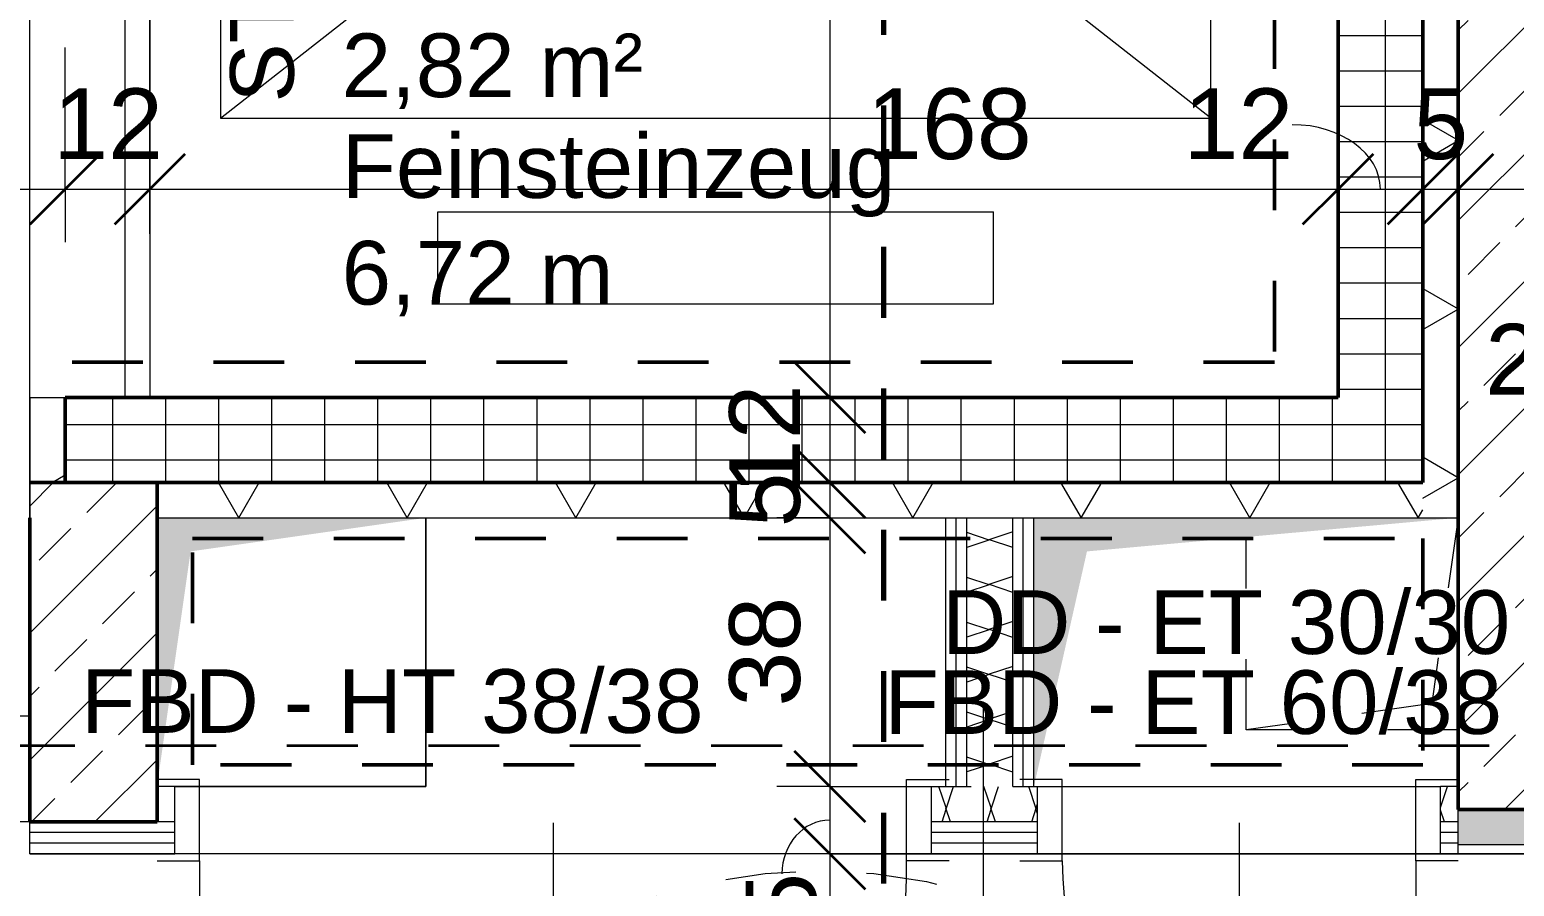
# Model space of a CAD drawing. Header units: metres. Extents: x 3.3 to 48.5, y 58.8 to 100.4.
# Drawn here: x 20.058 to 22.157, y 80.047 to 81.258 of the extents above; entities that cross this region are included whole.
import ezdxf

# ---------------------------------------------------------------- set-up
doc = ezdxf.new("R2010")
doc.units = ezdxf.units.M
for name, pattern in [('Achse', [0.009, 0.005, -0.002, 0, -0.002]), ('Strich Punkt Mittel', [0.015875, 0.00635, -0.004763, 0, -0.004763]), ('Verdeckt', [0.003, 0.002, -0.001])]:
    doc.linetypes.add(name, pattern=pattern)
for name, color, linetype, lineweight in [('A-DETL-GENF_', 92, 'Continuous', 13), ('A_2D', 7, 'Continuous', 13), ('A_Bemassung-50_', 4, 'Continuous', 9), ('A_Bemassung_', 4, 'Continuous', 9), ('A_Beschriftung_', 7, 'Continuous', 9), ('A_Brandabschnitte', 30, 'Verdeckt', 50), ('A_Decken', 8, 'Continuous', 13), ('A_Durchbruch_', 7, 'Continuous', 5), ('A_Durchbruch_Projektion', 8, 'Verdeckt', 5), ('A_Raeume_', 7, 'Continuous', 5), ('A_Raeume_Beschriftung_', 7, 'Continuous', 9), ('A_Raster_', 1, 'Continuous', 9), ('A_Tueren', 31, 'Continuous', 13), ('A_Waende', 7, 'Continuous', 13), ('G-ANNO-SYMB_', 111, 'Continuous', 9), ('Q-SPCQ', 91, 'Continuous', 13)]:
    doc.layers.add(name, color=color, linetype=linetype, lineweight=lineweight)
doc.styles.add('Arial_2', font='arial.ttf', dxfattribs={"height": 0.09})
doc.styles.add('Arial_5', font='arial.ttf', dxfattribs={"height": 0.1})
doc.dimstyles.new('WGA-Bemaßung', dxfattribs={"dimscale": 0.3048, "dimtxt": 0.102026, "dimasz": 0.328084, "dimexe": 0.246063, "dimexo": 0.0625, "dimgap": 0.04101, "dimtad": 1, "dimdec": 1, "dimlfac": 100, "dimrnd": 0.5, "dimdsep": 46, "dimtxsty": 'Arial_5', "dimblk1": 'OBLIQUE', "dimblk2": 'OBLIQUE', "dimsah": 1, "dimcen": 0.09, "dimdle": 0.246063, "dimazin": 2, "dimtfac": 1, "dimtdec": 4, "dimtix": 1, "dimtmove": 0, "dimatfit": 3, "dimfxl": 0.656168, "dimfxlon": 1, "dimtvp": 1, "dimtolj": 1, "dimtzin": 0, "dimarcsym": 2})
doc.dimstyles.new('WGA-Bemaßung_1', dxfattribs={"dimscale": 0.3048, "dimtxt": 0.102026, "dimasz": 0.328084, "dimexe": 0.246063, "dimexo": 0.0625, "dimgap": 0.04101, "dimtad": 1, "dimdec": 1, "dimlfac": 100, "dimrnd": 0.5, "dimdsep": 46, "dimtxsty": 'Arial_5', "dimblk1": 'OBLIQUE', "dimblk2": 'OBLIQUE', "dimsah": 1, "dimcen": 0.09, "dimdle": 0.246063, "dimazin": 2, "dimtfac": 1, "dimtdec": 4, "dimtix": 1, "dimtmove": 1, "dimatfit": 3, "dimfxl": 0.656168, "dimfxlon": 1, "dimtvp": 1, "dimtolj": 1, "dimtzin": 0, "dimarcsym": 2})
doc.dimstyles.new('WGA-Bemaßung_2', dxfattribs={"dimscale": 0.3048, "dimtxt": 0.102026, "dimasz": 0.328084, "dimexe": 0.246063, "dimexo": 0.0625, "dimgap": 0.04101, "dimtad": 1, "dimdec": 1, "dimlfac": 100, "dimrnd": 0.5, "dimdsep": 46, "dimtxsty": 'Arial_5', "dimblk1": 'OBLIQUE', "dimblk2": 'OBLIQUE', "dimsah": 1, "dimcen": 0.09, "dimdle": 0.246063, "dimazin": 2, "dimtfac": 1, "dimtdec": 4, "dimtix": 1, "dimtmove": 2, "dimatfit": 3, "dimfxl": 0.656168, "dimfxlon": 1, "dimtvp": 1, "dimtolj": 1, "dimtzin": 0, "dimarcsym": 2})
pattern_1 = [(45, (0, 0), (-0.08980256, 0.08980256), []), (45, (0.0898, 0), (-0.08980256, 0.08980256), [0.0635, -0.03175])]
pattern_2 = [(0, (0, 0), (0, 0.05), []), (90, (0, 0), (-0.075, 0), [])]

# ---------------------------------------------------------------- blocks, each defined once
blk = doc.blocks.new('Tuer_S1_Aufzug_Teleskop1 - RB_1680x2220-11029025-263_PP_03DG_BT1')
at = {"layer": 'A_Tueren', "lineweight": 5}
for p, q in [((-0.84, -0.06), (-0.84, -0.025)), ((-0.84, -0.025), (-0.28, -0.025)), ((-0.28, -0.025), (-0.28, -0.06)), ((0.62, -0.06), (0.62, -0.025)), ((0.62, -0.025), (0.84, -0.025)), ((0.84, -0.025), (0.84, -0.06)), ((-0.28, -0.06), (-0.84, -0.06)), ((0.84, -0.06), (0.62, -0.06)), ((0.17, -0.08), (-0.28, -0.08)), ((-0.28, -0.08), (-0.28, -0.13)), ((-0.28, -0.13), (-0.28, -0.08)), ((-0.28, -0.08), (0.17, -0.08)), ((0.17, -0.13), (0.17, -0.08)), ((0.17, -0.08), (0.17, -0.13)), ((-0.28, -0.13), (0.17, -0.13)), ((0.17, -0.13), (-0.28, -0.13)), ((0.62, -0.15), (0.17, -0.15)), ((0.17, -0.15), (0.17, -0.2)), ((0.17, -0.2), (0.17, -0.15)), ((0.17, -0.15), (0.62, -0.15)), ((0.62, -0.2), (0.62, -0.15)), ((0.62, -0.15), (0.62, -0.2)), ((0.17, -0.2), (0.62, -0.2)), ((0.62, -0.2), (0.17, -0.2))]:
    blk.add_line(p, q, dxfattribs=at)
at = {"layer": 'A_Tueren'}
blk.add_line((-0.6083, -0.06), (0.6083, -0.06), dxfattribs=at)
blk = doc.blocks.new('Symbol_Schatten - Bodendurchbruch_Schatten-10822683-263_PP_03DG_BT1')
at = {"layer": 'A-DETL-GENF_'}
blk.add_hatch(color=256, dxfattribs=at).paths.add_polyline_path([(-0.3, -0.19), (-0.225, 0.1425), (0.3, 0.19), (-0.3, 0.19), (-0.3, 0.1425)])
blk = doc.blocks.new('Sonder_Aufzug - Schacht_1920x1920_Kabine_1680x1680-11020161-263_PP_03DG_BT1')
at = {"layer": 'Q-SPCQ'}
for p, q in [((0.605, 1.25), (-0.01, 1.25)), ((-0.01, 1.25), (-0.01, -0.15)), ((-0.01, -0.15), (1.09, 1.25)), ((-0.01, 1.25), (1.09, -0.15)), ((1.055, 1.25), (0.605, 1.25)), ((1.09, 1.25), (1.055, 1.25)), ((1.09, -0.15), (1.09, 1.25)), ((-0.2725, 0.943), (-0.1425, 0.943)), ((-0.2725, 0.943), (-0.2725, 0.157)), ((-0.1425, 0.943), (-0.1425, 0.157)), ((0.6772, 0.6863), (0.6218, 0.55)), ((0.7564, 0.6546), (0.6772, 0.6863)), ((0.6236, 0.6058), (0.645, 0.6586)), ((0.7446, 0.6203), (0.7564, 0.6546)), ((0.6462, 0.5138), (0.6972, 0.6393)), ((0.6972, 0.6393), (0.7446, 0.6203)), ((0.4846, 0.55), (0.4706, 0.3654)), ((0.6218, 0.55), (0.4846, 0.55)), ((0.5162, 0.4876), (0.5182, 0.5138)), ((0.5182, 0.5138), (0.6462, 0.5138)), ((0.4571, 0.4609), (0.4603, 0.5031)), ((0.6298, 0.4876), (0.5162, 0.4876)), ((0.6298, 0.4533), (0.6298, 0.4876)), ((0.5082, 0.3829), (0.5136, 0.4533)), ((0.5136, 0.4533), (0.6298, 0.4533)), ((-0.2725, 0.157), (-0.1425, 0.157)), ((-0.01, -0.15), (1.09, -0.15))]:
    blk.add_line(p, q, dxfattribs=at)
for centre, radius, start, end in [((0.52, 0.5893), 0.143, 28.9919, 243.906), ((0.52, 0.5893), 0.1049, 9.0206, 235.3158), ((0.5021, 0.3467), 0.0367, 149.3223, 80.4704)]:
    blk.add_arc(centre, radius, start, end, dxfattribs=at)
blk = doc.blocks.new('Symbol_Schatten_Verdeckt_unten - Bodendurchbruch_Schatten_Verdeckt_unten-10838639-263_PP_03DG_BT1')
at = {"layer": 'A_Durchbruch_Projektion'}
for p, q in [((-0.15, 0.15), (0.15, 0.15)), ((-0.1125, 0.1125), (0.15, 0.15)), ((0.15, 0.15), (0.15, -0.1229)), ((-0.15, -0.15), (-0.1125, 0.1125))]:
    blk.add_line(p, q, dxfattribs=at)
blk = doc.blocks.new('Symbol_Schatten - Bodendurchbruch_Schatten-8453752-263_PP_03DG_BT1')
at = {"layer": 'A-DETL-GENF_'}
blk.add_hatch(color=256, dxfattribs=at).paths.add_polyline_path([(-0.19, -0.19), (-0.1425, 0.1425), (0.19, 0.19), (-0.19, 0.19), (-0.19, 0.1425)])
at = {"layer": 'A_2D'}
for p, q in [((0.19, 0.19), (0.19, -0.19)), ((0.19, -0.19), (-0.165, -0.19))]:
    blk.add_line(p, q, dxfattribs=at)
at = {"layer": 'A_Durchbruch_'}
for p, q in [((0.19, -0.19), (0.19, 0.19)), ((-0.165, -0.19), (0.19, -0.19))]:
    blk.add_line(p, q, dxfattribs=at)
blk = doc.blocks.new('UZ_D1 - SL_1000x2000_Schachttür-8451892-263_PP_03DG_BT1')
at = {"layer": 'A_Tueren', "lineweight": 5}
for p, q in [((0.5, 0.0575), (0.5, 1.0575)), ((-0.56, 0.0575), (-0.5, 0.0575)), ((-0.5, 0.0575), (-0.5, -0.0575)), ((0.5, 0.0575), (0.5, -0.0575)), ((0.56, 0.0575), (0.5, 0.0575)), ((-0.5, -0.0575), (-0.56, -0.0575)), ((0.5, -0.0575), (0.56, -0.0575))]:
    blk.add_line(p, q, dxfattribs=at)
blk.add_arc((0.5, 0.0575), 1, 90, 180, dxfattribs=at)
blk = doc.blocks.new('UZ_D1 - SL_0500x1000_Schachttür-11169732-263_PP_03DG_BT1')
at = {"layer": 'A_Tueren', "lineweight": 5}
for p, q in [((-0.25, 0.0575), (-0.31, 0.0575)), ((-0.25, -0.0575), (-0.25, 0.0575)), ((0.25, 0.0575), (0.31, 0.0575)), ((0.25, -0.0575), (0.25, 0.0575)), ((-0.31, -0.0575), (-0.25, -0.0575)), ((0.31, -0.0575), (0.25, -0.0575)), ((0.25, -0.0575), (0.25, -0.5575))]:
    blk.add_line(p, q, dxfattribs=at)
blk.add_arc((0.25, -0.0575), 0.5, 180, 270, dxfattribs=at)
blk = doc.blocks.new('DIMBLOCK145-263_PP_03DG_BT1')
at = {"layer": 'A_Bemassung-50_', "transparency": 16777216}
for p, q in [((18.2652, 81.0329), (18.2652, 81.2329)), ((20.1077, 81.0329), (20.1077, 81.2329)), ((18.2652, 81.0329), (20.1077, 81.0329)), ((18.2652, 81.0329), (18.2652, 80.9579)), ((20.1077, 81.0329), (20.1077, 80.9579))]:
    blk.add_line(p, q, dxfattribs=at)
at = {"layer": 'A_Bemassung-50_', "lineweight": 35, "transparency": 16777216}
for p, q in [((18.2652, 81.0329), (18.3152, 81.0829)), ((20.1077, 81.0329), (20.1577, 81.0829)), ((18.2652, 81.0329), (18.2152, 80.9829)), ((20.1077, 81.0329), (20.0577, 80.9829))]:
    blk.add_line(p, q, dxfattribs=at)
at = {"layer": 'A_Bemassung-50_', "color": 0, "transparency": 16777216, "insert": (19.013, 81.1752), "char_height": 0.1, "width": 0.416266, "attachment_point": 1, "line_spacing_factor": 0.941778, "style": 'Arial_5'}
blk.add_mtext('184,5', dxfattribs=at)
blk = doc.blocks.new('_Oblique')
at = {"color": 0, "linetype": 'ByBlock', "lineweight": -2}
blk.add_line((-0.5, -0.5), (0.5, 0.5), dxfattribs=at)
blk = doc.blocks.new('DIMBLOCK146-263_PP_03DG_BT1')
at = {"layer": 'A_Bemassung-50_', "transparency": 16777216}
for p, q in [((20.1077, 81.0329), (20.1077, 81.2329)), ((20.2277, 81.0329), (20.2277, 81.2329)), ((20.1077, 81.0329), (20.2277, 81.0329)), ((20.1077, 81.0329), (20.1077, 80.9579)), ((20.2277, 81.0329), (20.2277, 80.9579))]:
    blk.add_line(p, q, dxfattribs=at)
at = {"layer": 'A_Bemassung-50_', "lineweight": 35, "transparency": 16777216}
for p, q in [((20.1077, 81.0329), (20.1577, 81.0829)), ((20.2277, 81.0329), (20.2777, 81.0829)), ((20.1077, 81.0329), (20.0577, 80.9829)), ((20.2277, 81.0329), (20.1777, 80.9829))]:
    blk.add_line(p, q, dxfattribs=at)
at = {"layer": 'A_Bemassung-50_', "color": 0, "transparency": 16777216, "insert": (20.0908, 81.1752), "char_height": 0.1, "width": 0.184588, "attachment_point": 1, "line_spacing_factor": 0.941778, "style": 'Arial_5'}
blk.add_mtext('12', dxfattribs=at)
blk = doc.blocks.new('DIMBLOCK147-263_PP_03DG_BT1')
at = {"layer": 'A_Bemassung-50_', "transparency": 16777216}
for p, q in [((20.2277, 81.0329), (20.2277, 81.2329)), ((21.9077, 81.0329), (21.9077, 81.2329)), ((20.2277, 81.0329), (21.9077, 81.0329)), ((20.2277, 81.0329), (20.2277, 80.9579)), ((21.9077, 81.0329), (21.9077, 80.9579))]:
    blk.add_line(p, q, dxfattribs=at)
at = {"layer": 'A_Bemassung-50_', "lineweight": 35, "transparency": 16777216}
for p, q in [((20.2277, 81.0329), (20.2777, 81.0829)), ((21.9077, 81.0329), (21.9577, 81.0829)), ((20.2277, 81.0329), (20.1777, 80.9829)), ((21.9077, 81.0329), (21.8577, 80.9829))]:
    blk.add_line(p, q, dxfattribs=at)
at = {"layer": 'A_Bemassung-50_', "color": 0, "transparency": 16777216, "insert": (21.2416, 81.1752), "char_height": 0.1, "width": 0.276883, "attachment_point": 1, "line_spacing_factor": 0.941778, "style": 'Arial_5'}
blk.add_mtext('168', dxfattribs=at)
blk = doc.blocks.new('DIMBLOCK148-263_PP_03DG_BT1')
at = {"layer": 'A_Bemassung-50_', "transparency": 16777216}
for p, q in [((21.9077, 81.0329), (21.9077, 81.2329)), ((22.0277, 81.0329), (22.0277, 81.2329)), ((21.9077, 81.0329), (22.0277, 81.0329)), ((21.9077, 81.0329), (21.9077, 80.9579)), ((22.0277, 81.0329), (22.0277, 80.9579))]:
    blk.add_line(p, q, dxfattribs=at)
at = {"layer": 'A_Bemassung-50_', "lineweight": 35, "transparency": 16777216}
for p, q in [((21.9077, 81.0329), (21.9577, 81.0829)), ((22.0277, 81.0329), (22.0777, 81.0829)), ((21.9077, 81.0329), (21.8577, 80.9829)), ((22.0277, 81.0329), (21.9777, 80.9829))]:
    blk.add_line(p, q, dxfattribs=at)
at = {"layer": 'A_Bemassung-50_', "transparency": 16777216}
blk.add_ellipse((21.843, 81.0329), major_axis=(0.1247, 0), ratio=0.729693, start_param=0, end_param=1.570796, dxfattribs=at)
at = {"layer": 'A_Bemassung-50_', "color": 0, "transparency": 16777216, "insert": (21.6892, 81.1752), "char_height": 0.1, "width": 0.184588, "attachment_point": 1, "line_spacing_factor": 0.941778, "style": 'Arial_5'}
blk.add_mtext('12', dxfattribs=at)
blk = doc.blocks.new('DIMBLOCK149-263_PP_03DG_BT1')
at = {"layer": 'A_Bemassung-50_', "transparency": 16777216}
for p, q in [((22.0277, 81.0329), (22.0277, 81.2329)), ((22.0777, 81.0329), (22.0777, 81.2329)), ((22.0277, 81.0329), (22.0777, 81.0329)), ((22.0277, 81.0329), (22.0277, 80.9579)), ((22.0777, 81.0329), (22.0777, 80.9579))]:
    blk.add_line(p, q, dxfattribs=at)
at = {"layer": 'A_Bemassung-50_', "lineweight": 35, "transparency": 16777216}
for p, q in [((22.0277, 81.0329), (22.0777, 81.0829)), ((22.0777, 81.0329), (22.1277, 81.0829)), ((22.0277, 81.0329), (21.9777, 80.9829)), ((22.0777, 81.0329), (22.0277, 80.9829))]:
    blk.add_line(p, q, dxfattribs=at)
at = {"layer": 'A_Bemassung-50_', "color": 0, "transparency": 16777216, "insert": (22.0142, 81.1752), "char_height": 0.1, "width": 0.092294, "attachment_point": 1, "line_spacing_factor": 0.941778, "style": 'Arial_5'}
blk.add_mtext('5', dxfattribs=at)
blk = doc.blocks.new('DIMBLOCK150-263_PP_03DG_BT1')
at = {"layer": 'A_Bemassung-50_', "transparency": 16777216}
for p, q in [((22.0777, 81.0329), (22.0777, 81.2329)), ((22.3077, 81.0329), (22.3077, 81.1079)), ((22.0777, 81.0329), (22.3077, 81.0329)), ((22.0777, 81.0329), (22.0777, 80.9579)), ((22.3077, 81.0329), (22.3077, 80.8329))]:
    blk.add_line(p, q, dxfattribs=at)
at = {"layer": 'A_Bemassung-50_', "lineweight": 35, "transparency": 16777216}
for p, q in [((22.0777, 81.0329), (22.1277, 81.0829)), ((22.3077, 81.0329), (22.3577, 81.0829)), ((22.0777, 81.0329), (22.0277, 80.9829)), ((22.3077, 81.0329), (22.2577, 80.9829))]:
    blk.add_line(p, q, dxfattribs=at)
at = {"layer": 'A_Bemassung-50_', "color": 0, "transparency": 16777216, "insert": (22.1158, 80.8422), "char_height": 0.1, "width": 0.184588, "attachment_point": 1, "line_spacing_factor": 0.941778, "style": 'Arial_5'}
blk.add_mtext('23', dxfattribs=at)
blk = doc.blocks.new('DIMBLOCK178-263_PP_03DG_BT1')
at = {"layer": 'A_Bemassung-50_', "lineweight": 35, "transparency": 16777216}
for p, q in [((21.1891, 82.418), (21.1391, 82.468)), ((21.1891, 82.418), (21.2391, 82.368)), ((21.1891, 80.738), (21.1391, 80.788)), ((21.1891, 80.738), (21.2391, 80.688))]:
    blk.add_line(p, q, dxfattribs=at)
at = {"layer": 'A_Bemassung-50_', "transparency": 16777216}
for p, q in [((21.1891, 82.418), (21.1141, 82.418)), ((21.1891, 82.418), (21.1891, 80.738)), ((21.1891, 82.418), (21.3891, 82.418)), ((21.1891, 80.738), (21.1141, 80.738)), ((21.1891, 80.738), (21.3891, 80.738))]:
    blk.add_line(p, q, dxfattribs=at)
at = {"layer": 'A_Bemassung-50_', "color": 0, "transparency": 16777216, "insert": (21.0468, 81.5222), "char_height": 0.1, "width": 0.276883, "attachment_point": 1, "rotation": 90, "line_spacing_factor": 0.941778, "style": 'Arial_5'}
blk.add_mtext('168', dxfattribs=at)
blk = doc.blocks.new('DIMBLOCK179-263_PP_03DG_BT1')
at = {"layer": 'A_Bemassung-50_', "lineweight": 35, "transparency": 16777216}
for p, q in [((21.1891, 80.738), (21.1391, 80.788)), ((21.1891, 80.738), (21.2391, 80.688)), ((21.1891, 80.618), (21.1391, 80.668)), ((21.1891, 80.618), (21.2391, 80.568))]:
    blk.add_line(p, q, dxfattribs=at)
at = {"layer": 'A_Bemassung-50_', "transparency": 16777216}
for p, q in [((21.1891, 80.738), (21.1141, 80.738)), ((21.1891, 80.738), (21.1891, 80.618)), ((21.1891, 80.738), (21.3891, 80.738)), ((21.1891, 80.618), (21.1141, 80.618)), ((21.1891, 80.618), (21.3891, 80.618))]:
    blk.add_line(p, q, dxfattribs=at)
at = {"layer": 'A_Bemassung-50_', "color": 0, "transparency": 16777216, "insert": (21.0468, 80.6011), "char_height": 0.1, "width": 0.184588, "attachment_point": 1, "rotation": 90, "line_spacing_factor": 0.941778, "style": 'Arial_5'}
blk.add_mtext('12', dxfattribs=at)
blk = doc.blocks.new('DIMBLOCK180-263_PP_03DG_BT1')
at = {"layer": 'A_Bemassung-50_', "lineweight": 35, "transparency": 16777216}
for p, q in [((21.1891, 80.618), (21.1391, 80.668)), ((21.1891, 80.568), (21.1391, 80.618)), ((21.1891, 80.618), (21.2391, 80.568)), ((21.1891, 80.568), (21.2391, 80.518))]:
    blk.add_line(p, q, dxfattribs=at)
at = {"layer": 'A_Bemassung-50_', "transparency": 16777216}
for p, q in [((21.1891, 80.618), (21.1141, 80.618)), ((21.1891, 80.618), (21.1891, 80.568)), ((21.1891, 80.618), (21.3891, 80.618)), ((21.1891, 80.568), (21.1141, 80.568)), ((21.1891, 80.568), (21.3891, 80.568))]:
    blk.add_line(p, q, dxfattribs=at)
at = {"layer": 'A_Bemassung-50_', "color": 0, "transparency": 16777216, "insert": (21.0468, 80.5545), "char_height": 0.1, "width": 0.092294, "attachment_point": 1, "rotation": 90, "line_spacing_factor": 0.941778, "style": 'Arial_5'}
blk.add_mtext('5', dxfattribs=at)
blk = doc.blocks.new('DIMBLOCK181-263_PP_03DG_BT1')
at = {"layer": 'A_Bemassung-50_', "lineweight": 35, "transparency": 16777216}
for p, q in [((21.1891, 80.568), (21.1391, 80.618)), ((21.1891, 80.568), (21.2391, 80.518)), ((21.1891, 80.188), (21.1391, 80.238)), ((21.1891, 80.188), (21.2391, 80.138))]:
    blk.add_line(p, q, dxfattribs=at)
at = {"layer": 'A_Bemassung-50_', "transparency": 16777216}
for p, q in [((21.1891, 80.568), (21.1141, 80.568)), ((21.1891, 80.568), (21.1891, 80.188)), ((21.1891, 80.568), (21.3891, 80.568)), ((21.1891, 80.188), (21.1141, 80.188)), ((21.1891, 80.188), (21.3891, 80.188))]:
    blk.add_line(p, q, dxfattribs=at)
at = {"layer": 'A_Bemassung-50_', "color": 0, "transparency": 16777216, "insert": (21.0468, 80.3011), "char_height": 0.1, "width": 0.184588, "attachment_point": 1, "rotation": 90, "line_spacing_factor": 0.941778, "style": 'Arial_5'}
blk.add_mtext('38', dxfattribs=at)
blk = doc.blocks.new('DIMBLOCK182-263_PP_03DG_BT1')
at = {"layer": 'A_Bemassung-50_', "lineweight": 35, "transparency": 16777216}
for p, q in [((21.1891, 80.188), (21.1391, 80.238)), ((21.1891, 80.188), (21.2391, 80.138)), ((21.1891, 80.093), (21.1391, 80.143)), ((21.1891, 80.093), (21.2391, 80.043))]:
    blk.add_line(p, q, dxfattribs=at)
at = {"layer": 'A_Bemassung-50_', "transparency": 16777216}
for p, q in [((21.1891, 80.188), (21.1141, 80.188)), ((21.1891, 80.188), (21.1891, 80.093)), ((21.1891, 80.188), (21.3891, 80.188)), ((21.1891, 80.093), (21.1141, 80.093)), ((21.1891, 80.093), (21.3891, 80.093))]:
    blk.add_line(p, q, dxfattribs=at)
blk.add_ellipse((21.1891, 80.0648), major_axis=(0, 0.0757), ratio=0.895102, start_param=0, end_param=1.570796, dxfattribs=at)
at = {"layer": 'A_Bemassung-50_', "color": 0, "transparency": 16777216, "insert": (21.07, 79.8717), "char_height": 0.1, "width": 0.231677, "attachment_point": 1, "rotation": 90, "line_spacing_factor": 0.941778, "style": 'Arial_5'}
blk.add_mtext('9,5', dxfattribs=at)
blk = doc.blocks.new('DIMBLOCK183-263_PP_03DG_BT1')
at = {"layer": 'A_Bemassung-50_', "lineweight": 35, "transparency": 16777216}
for p, q in [((21.1891, 80.093), (21.1391, 80.143)), ((21.1891, 80.093), (21.2391, 80.043)), ((21.1891, 78.543), (21.1391, 78.593)), ((21.1891, 78.543), (21.2391, 78.493))]:
    blk.add_line(p, q, dxfattribs=at)
at = {"layer": 'A_Bemassung-50_', "transparency": 16777216}
for p, q in [((21.1891, 80.093), (21.1141, 80.093)), ((21.1891, 80.093), (21.1891, 78.543)), ((21.1891, 80.093), (21.3891, 80.093)), ((21.1891, 78.543), (21.1141, 78.543)), ((21.1891, 78.543), (21.3891, 78.543))]:
    blk.add_line(p, q, dxfattribs=at)
at = {"layer": 'A_Bemassung-50_', "color": 0, "transparency": 16777216, "insert": (21.0468, 79.0228), "char_height": 0.1, "width": 0.276883, "attachment_point": 1, "rotation": 90, "line_spacing_factor": 0.941778, "style": 'Arial_5'}
blk.add_mtext('155', dxfattribs=at)
blk = doc.blocks.new('BS_Tuer_PP - unten-10002439-263_PP_03DG_BT1')
at = {"layer": 'A_Beschriftung_'}
blk.add_line((0, 0.000124), (0, -0.010513), dxfattribs=at)
blk = doc.blocks.new('BS_Wand_Lollipop - links_unten-2026911-263_PP_03DG_BT1')
at = {"layer": 'A_Beschriftung_'}
for p, q in [((-0.00467, 0.001367), (-0.01347, 0.001367)), ((-0.003087, 0), (0.003, 0)), ((-0.00467, -0.001833), (-0.01347, -0.001833))]:
    blk.add_line(p, q, dxfattribs=at)
for centre, start, end in [((-0.01347, -0.000233), 90, 270), ((-0.00467, -0.000233), 270, 90)]:
    blk.add_arc(centre, 0.0016, start, end, dxfattribs=at)

msp = doc.modelspace()

# ---------------------------------------------------------------- hatches: boundary and pattern name
at = {"layer": 'A_Waende', "lineweight": 5}
h = msp.add_hatch(dxfattribs=at)
h.set_pattern_fill('FP_4', color=250, style=0, pattern_type=2)
h.set_pattern_definition(pattern_1)
h.paths.add_polyline_path([(22.0777, 80.3355), (22.2577, 80.3355), (22.2577, 86.5927), (22.0777, 86.5927), (22.0777, 80.433)])
h = msp.add_hatch(dxfattribs=at)
h.set_pattern_fill('FP_96', color=250, angle=180, style=0, pattern_type=2)
h.set_pattern_definition([(90, (22.078, 81.578), (-0.20637, -4e-13), []), (150, (22.078, 81.578), (-0.103185, -0.17872), []), (210, (22.078, 81.578), (0.103185, -0.17872), [])])
h.paths.add_polyline_path([(22.0777, 80.568), (22.0777, 82.588), (22.0277, 82.588), (22.0277, 80.568)])
h = msp.add_hatch(dxfattribs=at)
h.set_pattern_fill('FP_99', color=250, angle=-180, style=0, pattern_type=2)
h.set_pattern_definition([(270, (20.058, 81.553), (0.20637, -4e-13), []), (330, (20.058, 81.553), (0.103185, 0.17872), []), (30, (20.058, 81.553), (-0.103185, 0.17872), [])])
h.paths.add_polyline_path([(20.1077, 80.618), (20.1077, 80.738), (20.0577, 80.738), (20.0577, 80.618)])
h.paths.add_polyline_path([(20.0577, 82.418), (20.1077, 82.418), (20.1077, 82.538), (20.0577, 82.538)])
h = msp.add_hatch(dxfattribs=at)
h.set_pattern_fill('FP_5', color=250, style=0, pattern_type=2)
h.set_pattern_definition(pattern_2)
h.paths.add_polyline_path([(21.9077, 80.618), (22.0277, 80.618), (22.0277, 82.418), (21.9077, 82.418), (21.9077, 80.7305)])
h = msp.add_hatch(dxfattribs=at)
h.set_pattern_fill('FP_5', color=250, style=0, pattern_type=2)
h.set_pattern_definition(pattern_2)
h.paths.add_polyline_path([(21.9077, 80.618), (21.9077, 80.738), (20.1077, 80.738), (20.1077, 80.618), (21.6481, 80.618)])
h = msp.add_hatch(dxfattribs=at)
h.set_pattern_fill('FP_4', color=250, style=0, pattern_type=2)
h.set_pattern_definition(pattern_1)
h.paths.add_polyline_path([(20.139, 80.138), (20.2377, 80.138), (20.2377, 80.618), (20.0577, 80.618), (20.0577, 80.138)])
h = msp.add_hatch(dxfattribs=at)
h.set_pattern_fill('FP_97', color=250, style=0, pattern_type=2)
h.set_pattern_definition([(1e-10, (21.068, 80.568), (-4e-13, 0.20637), []), (60, (21.068, 80.568), (-0.17872, 0.103185), []), (120, (21.068, 80.568), (-0.17872, -0.103185), [])])
h.paths.add_polyline_path([(21.3527, 80.568), (22.0277, 80.568), (22.0277, 80.618), (20.2377, 80.618), (20.2377, 80.568), (20.9411, 80.568)])
h = msp.add_hatch(dxfattribs=at)
h.set_pattern_fill('FP_88', color=250, angle=225, style=0, pattern_type=2)
h.set_pattern_definition([(135, (21.47766, 80.37824), (-0.254, 0.127003), [0.02245, -0.15715]), (135, (21.36665, 80.42562), (-0.254, 0.127003), [0.02245, -0.15715]), (135, (21.47766, 80.44188), (-0.254, 0.127003), [0.02245, -0.15715]), (135, (21.36665, 80.48926), (-0.254, 0.127003), [0.02245, -0.15715]), (161.565, (21.462105, 80.3938), (-0.507998, 0.127001), [0.0502, -0.35141]), (161.565, (21.41402, 80.409355), (-0.507998, 0.127001), [0.0502, -0.35141]), (161.565, (21.462105, 80.457438), (-0.5079977, 0.1270007), [0.0502, -0.35141]), (161.565, (21.41402, 80.472994), (-0.5079977, 0.1270007), [0.0502, -0.35141]), (225, (21.36594, 80.3938), (0.254, 0.127003), [0.02245, -0.15715]), (225, (21.47766, 80.44188), (0.254, 0.127003), [0.02245, -0.15715]), (225, (21.36594, 80.45744), (0.254, 0.127003), [0.02245, -0.15715]), (225, (21.47766, 80.50552), (0.254, 0.127003), [0.02245, -0.15715]), (198.435, (21.41402, 80.409355), (0.507998, 0.127001), [0.0502, -0.35141]), (198.435, (21.461398, 80.42562), (0.5079977, 0.127001), [0.0502, -0.35141]), (198.435, (21.41402, 80.472994), (0.5079977, 0.1270007), [0.0502, -0.35141]), (198.435, (21.461398, 80.489258), (0.5079977, 0.1270007), [0.0502, -0.35141])])
h.paths.add_polyline_path([(21.4477, 80.188), (21.4477, 80.568), (21.3827, 80.568), (21.3827, 80.188)])
h = msp.add_hatch(dxfattribs=at)
h.set_pattern_fill('FP_4', color=250, style=0, pattern_type=2)
h.set_pattern_definition(pattern_1)
h.paths.add_polyline_path([(27.9225, 80.1555), (31.9463, 80.1555), (31.9463, 80.3355), (27.6327, 80.3355), (27.6327, 80.1555), (27.909, 80.1555)])
h.paths.add_polyline_path([(25.9927, 80.1555), (26.6127, 80.1555), (26.6127, 80.3355), (22.0777, 80.3355), (22.0777, 80.1555), (25.9071, 80.1555)])
h = msp.add_hatch(dxfattribs=at)
h.set_pattern_fill('FP_14', color=250, angle=45, style=0, pattern_type=2)
h.set_pattern_definition([(45, (21.06754, 80.09257), (0.1270034, 0.254), [0.02245, -0.15715]), (45, (21.11562, 80.20429), (0.1270034, 0.254), [0.02245, -0.15715]), (45, (21.13118, 80.09257), (0.1270034, 0.254), [0.02245, -0.15715]), (45, (21.17926, 80.20429), (0.1270034, 0.254), [0.02245, -0.15715]), (71.565, (21.083803, 80.108834), (0.1270007, 0.5079977), [0.0502, -0.35141]), (71.565, (21.09936, 80.156918), (0.1270007, 0.5079977), [0.0502, -0.35141]), (71.565, (21.147443, 80.108834), (0.1270007, 0.5079977), [0.0502, -0.35141]), (71.565, (21.163, 80.156918), (0.1270007, 0.5079977), [0.0502, -0.35141]), (135, (21.0831, 80.20429), (0.1270034, -0.254), [0.02245, -0.15715]), (135, (21.13118, 80.09257), (0.1270034, -0.254), [0.02245, -0.15715]), (135, (21.146735, 80.20429), (0.1270034, -0.254), [0.02245, -0.15715]), (135, (21.19482, 80.09257), (0.1270034, -0.254), [0.02245, -0.15715]), (108.435, (21.09936, 80.156918), (0.1270007, -0.5079977), [0.0502, -0.35141]), (108.435, (21.114916, 80.108834), (0.1270007, -0.5079977), [0.0502, -0.35141]), (108.435, (21.163, 80.156918), (0.1270007, -0.5079977), [0.0502, -0.35141]), (108.435, (21.178555, 80.108834), (0.1270007, -0.5079977), [0.0502, -0.35141])])
h.paths.add_polyline_path([(21.4827, 80.138), (21.4827, 80.188), (21.3327, 80.188), (21.3327, 80.138), (21.4777, 80.138)])
h.paths.add_polyline_path([(22.0777, 80.138), (22.0777, 80.188), (22.0527, 80.188), (22.0527, 80.138), (22.0602, 80.138)])
h.paths.add_polyline_path([(20.2627, 80.138), (20.2627, 80.188), (20.2377, 80.188), (20.2377, 80.138)])
h = msp.add_hatch(dxfattribs=at)
h.set_pattern_fill('FP_76', color=250, angle=45, style=0, pattern_type=2)
h.set_pattern_definition([(45, (27.01219, 80.09328), (0.1270034, 0.2539998), [0.02245, -0.15715]), (45, (27.05956, 80.20429), (0.1270034, 0.2539998), [0.02245, -0.15715]), (45, (27.07583, 80.09328), (0.1270034, 0.2539998), [0.02245, -0.15715]), (45, (27.1232, 80.20429), (0.1270034, 0.2539998), [0.02245, -0.15715]), (71.565, (27.027742, 80.108834), (0.1270007, 0.50799766), [0.0502, -0.35141]), (71.565, (27.044006, 80.15621), (0.1270007, 0.50799766), [0.0502, -0.35141]), (71.565, (27.091382, 80.108834), (0.1270007, 0.50799766), [0.0502, -0.35141]), (71.565, (27.10694, 80.156918), (0.1270007, 0.50799766), [0.0502, -0.35141]), (135, (27.02774, 80.20359), (0.1270034, -0.2539998), [0.02245, -0.15715]), (135, (27.07583, 80.09328), (0.1270034, -0.2539998), [0.02245, -0.15715]), (135, (27.09138, 80.20359), (0.1270034, -0.2539998), [0.02245, -0.15715]), (135, (27.13876, 80.09257), (0.1270034, -0.2539998), [0.02245, -0.15715]), (108.435, (27.044006, 80.15621), (0.1270007, -0.50799766), [0.0502, -0.35141]), (108.435, (27.059562, 80.10954), (0.1270007, -0.50799766), [0.0502, -0.35141]), (108.435, (27.10694, 80.156918), (0.1270007, -0.50799766), [0.0502, -0.35141]), (108.435, (27.122495, 80.108834), (0.1270007, -0.50799766), [0.0502, -0.35141])])
h.paths.add_polyline_path([(31.5463, 80.1055), (31.9463, 80.1055), (31.8838, 80.1555), (27.6327, 80.1555), (27.6327, 80.1055), (31.0963, 80.1055)])
h.paths.add_polyline_path([(31.9463, 80.1055), (31.9463, 80.1555), (31.8963, 80.1555), (31.9088, 80.143)])
h.paths.add_polyline_path([(25.9071, 80.1055), (26.6127, 80.1055), (26.6127, 80.1555), (22.0777, 80.1555), (22.0777, 80.1055), (25.8902, 80.1055)])

# ---------------------------------------------------------------- linework, layer by layer
at = {"layer": 'A_2D', "linetype": 'Verdeckt', "lineweight": 5}
msp.add_circle((21.1745, 79.319), 0.75, dxfattribs=at)
at = {"layer": 'A_Brandabschnitte'}
for p, q in [((21.8177, 82.703), (21.8177, 80.788)), ((21.8177, 80.788), (20.0077, 80.788)), ((20.2877, 80.5389), (22.0277, 80.5389)), ((20.2877, 80.2189), (20.2877, 80.5389)), ((22.0277, 80.5389), (22.0277, 80.2189)), ((22.0277, 80.2189), (20.2877, 80.2189))]:
    msp.add_line(p, q, dxfattribs=at)
at = {"layer": 'A_Decken'}
for p, q in [((20.0577, 80.738), (20.0577, 82.418)), ((20.6177, 80.568), (20.6177, 80.188)), ((20.6177, 80.188), (20.2627, 80.188)), ((21.3327, 80.093), (20.2627, 80.093))]:
    msp.add_line(p, q, dxfattribs=at)
at = {"layer": 'A_Raeume_', "flags": 128}
for points in [[(22.0777, 82.588), (22.0777, 87.458), (20.0677, 87.458), (20.0677, 86.258), (20.8777, 86.258), (20.8777, 83.828), (18.3277, 83.828), (18.3277, 80.288), (20.0577, 80.288), (20.0577, 80.593), (20.0577, 80.738), (20.0577, 82.418), (20.0577, 82.588)], [(21.9077, 82.418), (20.2277, 82.418), (20.2277, 80.738), (21.9077, 80.738)], [(20.1477, 80.093), (20.0577, 80.093), (20.0577, 80.138), (20.0561, 80.138), (18.3277, 80.138), (18.3277, 78.543), (31.9463, 78.543), (31.9463, 80.093), (22.0777, 80.093), (22.0147, 80.093), (21.4152, 80.093)]]:
    msp.add_lwpolyline(points, close=True, dxfattribs=at)
at = {"layer": 'A_Raster_', "linetype": 'Strich Punkt Mittel', "lineweight": 35}
msp.add_line((48.1215, 80.2455), (3.8074, 80.2455), dxfattribs=at)
at = {"layer": 'A_Waende', "color": 10, "lineweight": 50}
for p, q in [((22.0777, 86.5927), (22.0777, 80.1555)), ((22.0277, 80.618), (22.0277, 82.538)), ((21.9077, 82.418), (21.9077, 80.738)), ((20.1077, 80.738), (21.9077, 80.738)), ((20.1077, 80.618), (20.1077, 80.738)), ((22.0277, 80.618), (20.0577, 80.618)), ((20.2377, 80.138), (20.2377, 80.618)), ((20.0577, 80.568), (20.0577, 80.138)), ((22.0777, 80.1555), (26.6127, 80.1555)), ((20.2377, 80.138), (20.0577, 80.138))]:
    msp.add_line(p, q, dxfattribs=at)
at = {"layer": 'A_Waende', "color": 250, "lineweight": 5}
for p, q in [((20.0577, 80.738), (20.0577, 80.568)), ((20.0577, 80.738), (20.1077, 80.738)), ((20.2377, 80.568), (21.3527, 80.568)), ((21.4777, 80.568), (22.0777, 80.568)), ((20.2627, 80.188), (20.2377, 80.188)), ((20.2627, 80.138), (20.2627, 80.188)), ((21.3327, 80.188), (21.3527, 80.188)), ((21.3327, 80.138), (21.3327, 80.188)), ((21.4777, 80.188), (21.4827, 80.188)), ((21.4827, 80.138), (21.4827, 80.188)), ((22.0777, 80.188), (22.0527, 80.188)), ((22.0527, 80.138), (22.0527, 80.188)), ((22.0777, 80.138), (22.0777, 80.1555))]:
    msp.add_line(p, q, dxfattribs=at)
at = {"layer": 'A_Waende'}
for p, q in [((21.3527, 80.568), (21.3527, 80.188)), ((21.3527, 80.568), (21.3827, 80.568)), ((21.3827, 80.188), (21.3827, 80.568)), ((21.4477, 80.568), (21.4777, 80.568)), ((21.4477, 80.188), (21.4477, 80.568)), ((21.4777, 80.188), (21.4777, 80.568)), ((21.3527, 80.188), (21.3827, 80.188)), ((21.4477, 80.188), (21.4777, 80.188)), ((21.4827, 80.188), (22.0527, 80.188)), ((20.0577, 80.093), (20.0577, 80.138)), ((20.2627, 80.138), (20.2377, 80.138)), ((20.2627, 80.093), (20.2627, 80.138)), ((21.3327, 80.093), (21.3327, 80.138)), ((21.4827, 80.138), (21.3327, 80.138)), ((21.4827, 80.093), (21.4827, 80.138)), ((22.0527, 80.093), (22.0527, 80.138)), ((22.0777, 80.138), (22.0527, 80.138)), ((22.0777, 80.093), (22.0777, 80.138)), ((20.0577, 80.093), (20.2627, 80.093)), ((21.3327, 80.093), (26.6127, 80.093)), ((26.6127, 80.1055), (22.0777, 80.1055))]:
    msp.add_line(p, q, dxfattribs=at)
at = {"layer": 'A_Waende', "lineweight": 18}
for p, q in [((21.3677, 80.188), (21.3677, 80.568)), ((21.3827, 80.568), (21.4477, 80.568)), ((21.4627, 80.188), (21.4627, 80.568)), ((20.2627, 80.123), (20.0577, 80.123)), ((21.4827, 80.123), (21.3327, 80.123)), ((22.0777, 80.123), (22.0527, 80.123)), ((20.2627, 80.108), (20.0577, 80.108)), ((21.4827, 80.108), (21.3327, 80.108)), ((22.0777, 80.108), (22.0527, 80.108))]:
    msp.add_line(p, q, dxfattribs=at)
at = {"layer": 'G-ANNO-SYMB_', "linetype": 'Achse', "lineweight": 70}
msp.add_line((21.2652, 91.551), (21.2652, 68.0037), dxfattribs=at)

# ---------------------------------------------------------------- block references
at = {"layer": 'A_2D'}
for name, p in [('Symbol_Schatten - Bodendurchbruch_Schatten-8453752-263_PP_03DG_BT1', (20.4277, 80.378)), ('Symbol_Schatten - Bodendurchbruch_Schatten-10822683-263_PP_03DG_BT1', (21.7777, 80.378))]:
    msp.add_blockref(name, p, dxfattribs=at)
at = {"layer": 'A_2D', "rotation": 180}
msp.add_blockref('Symbol_Schatten_Verdeckt_unten - Bodendurchbruch_Schatten_Verdeckt_unten-10838639-263_PP_03DG_BT1', (21.9277, 80.418), dxfattribs=at)
at = {"layer": 'A_Beschriftung_', "xscale": 49.99999999999998, "yscale": 49.99999999999998, "zscale": 49.99999999999998, "rotation": 89.99999999999991}
msp.add_blockref('BS_Wand_Lollipop - links_unten-2026911-263_PP_03DG_BT1', (21.4065, 80.1555), dxfattribs=at)
at = {"layer": 'A_Beschriftung_', "xscale": 49.99999999999998, "yscale": 49.99999999999998, "zscale": 49.99999999999998}
for p in [(20.7977, 80.1305), (21.7677, 80.1305)]:
    msp.add_blockref('BS_Tuer_PP - unten-10002439-263_PP_03DG_BT1', p, dxfattribs=at)
at = {"layer": 'A_Tueren'}
for name, p, rotation in [('Tuer_S1_Aufzug_Teleskop1 - RB_1680x2220-11029025-263_PP_03DG_BT1', (20.1677, 81.578), 90.00000000000017), ('UZ_D1 - SL_1000x2000_Schachttür-8451892-263_PP_03DG_BT1', (20.7977, 80.1405), 180)]:
    msp.add_blockref(name, p, dxfattribs=dict(at, rotation=rotation))
msp.add_blockref('UZ_D1 - SL_0500x1000_Schachttür-11169732-263_PP_03DG_BT1', (21.7677, 80.1405), dxfattribs=at)
at = {"layer": 'Q-SPCQ', "rotation": 90.00000000000026}
msp.add_blockref('Sonder_Aufzug - Schacht_1920x1920_Kabine_1680x1680-11020161-263_PP_03DG_BT1', (21.5777, 81.143), dxfattribs=at)

# ---------------------------------------------------------------- texts
at = {"layer": 'A_Beschriftung_', "insert": (20.3411, 81.1551), "char_height": 0.09, "width": 0.905907, "attachment_point": 1, "rotation": 90, "style": 'Arial_2'}
msp.add_mtext('STUK +10,72', dxfattribs=at)
at = {"layer": 'A_Beschriftung_', "char_height": 0.09, "attachment_point": 1, "style": 'Arial_2'}
for s, insert, width in [('DD - ET 30/30', (21.3478, 80.4655), 0.954008), ('FBD - HT 38/38', (20.1303, 80.3539), 1.046202), ('FBD - ET 60/38', (21.2664, 80.3524), 1.038185)]:
    msp.add_mtext(s, dxfattribs=dict(at, insert=insert, width=width))
at = {"layer": 'A_Raeume_Beschriftung_', "char_height": 0.09, "attachment_point": 1, "style": 'Arial_2'}
for s, insert, width in [('2,82 m²', (20.4988, 81.2529), 0.505063), ('Feinsteinzeug', (20.4988, 81.1104), 0.909915), ('6,72 m', (20.4988, 80.9595), 0.456962)]:
    msp.add_mtext(s, dxfattribs=dict(at, insert=insert, width=width))

# ---------------------------------------------------------------- dimensions: what is measured, and where the dimension line sits
at = {"layer": 'A_Bemassung_'}
for base, p1, p2, dimstyle, override, picture, middle in [((21.1891, 80.738), (21.3891, 82.418), (21.3891, 80.738), 'WGA-Bemaßung_2', {"dimpost": '<>', "dimfxl": 1.68}, 'DIMBLOCK178-263_PP_03DG_BT1', (21.1134, 81.6607)), ((21.1891, 80.093), (21.3891, 80.188), (21.3891, 80.093), 'WGA-Bemaßung_1', {"dimpost": '<>', "dimfxl": 0.095}, 'DIMBLOCK182-263_PP_03DG_BT1', (21.1367, 79.9876)), ((21.1891, 78.543), (21.3891, 80.093), (21.3891, 78.543), 'WGA-Bemaßung_2', {"dimpost": '<>', "dimfxl": 1.55}, 'DIMBLOCK183-263_PP_03DG_BT1', (21.1134, 79.1612))]:
    dim = msp.add_linear_dim(base=base, p1=p1, p2=p2, angle=90, dimstyle=dimstyle, override=override, dxfattribs=at)
    dim.commit()
    dim.dimension.update_dxf_attribs({"geometry": picture, "text_midpoint": middle, "dimtype": 160, "text_rotation": 90})
for base, p1, p2, override, picture, middle in [((20.1076682485, 81.0328755895), (18.2651682485, 81.2328755895), (20.1076682485, 81.2328755895), {"dimpost": '<>', "dimfxl": 1.8425}, 'DIMBLOCK145-263_PP_03DG_BT1', (19.1864182485, 81.0964328885)), ((20.2277, 81.0329), (20.1077, 81.2329), (20.2277, 81.2329), {"dimpost": '<>', "dimfxl": 0.12}, 'DIMBLOCK146-263_PP_03DG_BT1', (20.1677, 81.0956)), ((22.0777, 81.0329), (22.0277, 81.2329), (22.0777, 81.2329), {"dimpost": '<>', "dimfxl": 0.05}, 'DIMBLOCK149-263_PP_03DG_BT1', (22.0527, 81.0962))]:
    dim = msp.add_linear_dim(base=base, p1=p1, p2=p2, dimstyle='WGA-Bemaßung', override=override, dxfattribs=at)
    dim.commit()
    dim.dimension.update_dxf_attribs({"geometry": picture, "text_midpoint": middle})
for base, p1, p2, dimstyle, override, picture, middle in [((21.9077, 81.0329), (20.2277, 81.2329), (21.9077, 81.2329), 'WGA-Bemaßung_2', {"dimpost": '<>', "dimfxl": 1.68}, 'DIMBLOCK147-263_PP_03DG_BT1', (21.3801, 81.1085)), ((22.0277, 81.0329), (21.9077, 81.2329), (22.0277, 81.2329), 'WGA-Bemaßung_1', {"dimpost": '<>', "dimfxl": 0.12}, 'DIMBLOCK148-263_PP_03DG_BT1', (21.7815, 81.1085)), ((22.3077, 81.0329), (22.0777, 81.2329), (22.3077, 80.8329), 'WGA-Bemaßung_2', {"dimpost": '<>', "dimfxl": 0.461411}, 'DIMBLOCK150-263_PP_03DG_BT1', (22.2081, 80.7755))]:
    dim = msp.add_linear_dim(base=base, p1=p1, p2=p2, dimstyle=dimstyle, override=override, dxfattribs=at)
    dim.commit()
    dim.dimension.update_dxf_attribs({"geometry": picture, "text_midpoint": middle, "dimtype": 160})
for base, p1, p2, override, picture, middle in [((21.1891, 80.618), (21.3891, 80.738), (21.3891, 80.618), {"dimpost": '<>', "dimfxl": 0.12}, 'DIMBLOCK179-263_PP_03DG_BT1', (21.1264, 80.678)), ((21.1891, 80.568), (21.3891, 80.618), (21.3891, 80.568), {"dimpost": '<>', "dimfxl": 0.05}, 'DIMBLOCK180-263_PP_03DG_BT1', (21.1258, 80.593)), ((21.1891, 80.188), (21.3891, 80.568), (21.3891, 80.188), {"dimpost": '<>', "dimfxl": 0.38}, 'DIMBLOCK181-263_PP_03DG_BT1', (21.1255, 80.378))]:
    dim = msp.add_linear_dim(base=base, p1=p1, p2=p2, angle=90, dimstyle='WGA-Bemaßung', override=override, dxfattribs=at)
    dim.commit()
    dim.dimension.update_dxf_attribs({"geometry": picture, "text_midpoint": middle})

doc.saveas('drawing.dxf')
